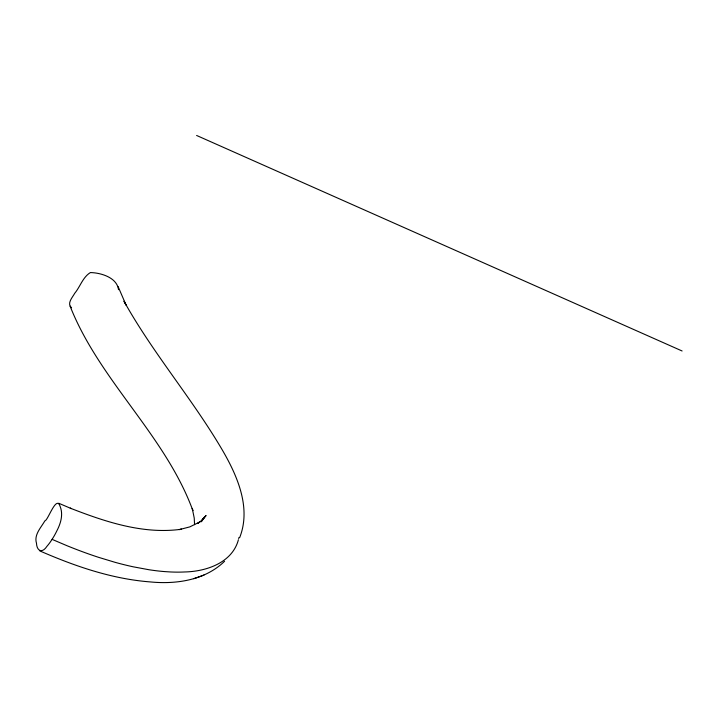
<?xml version="1.0" encoding="UTF-8"?>
<svg xmlns="http://www.w3.org/2000/svg" width="718" height="718" viewBox="0 0 718 718"><rect width="100%" height="100%" fill="white"/><g stroke="black" fill="none" stroke-linecap="round" stroke-linejoin="round"><path stroke-width="1.08" d="M194.578 524.687L194.228 518.064L192.271 508.443L192.882 510.615C165.293 435.225 99.506 380.719 70.095 306.155M238.699 538.644L238.968 537.504M238.403 539.774C232.273 562.867 206.039 571.537 184.598 571.968A250.582 94.543 32.7 0 1 170.301 571.95L164.781 571.6A251.847 95.018 32.7 0 1 148.832 569.715L133.342 566.834A250.519 94.516 32.7 0 1 114.844 562.257L98.671 557.365A253.939 95.808 32.7 0 1 66.747 545.608L52.091 539.362L50.359 541.937A30.542 10.707 -66.1 0 1 46.957 546.281C42.218 553.641 36.833 551.065 36.483 543.257C33.836 534.73 40.998 527.676 44.848 520.873C47.998 520.667 56.291 494.451 60.133 506.432C63.417 514.618 60.716 523.458 56.821 530.916A30.542 10.707 -66.1 0 1 53.778 536.615L52.091 539.362M239.668 537.602C251.435 507.85 237.353 475.819 222.32 450.006C192.227 398.669 152.952 353.256 123.99 301.228L126.09 305.096L118.075 286.527M201.92 520.981L204.836 516.529L201.049 521.69M201.049 521.771L206.075 515.524L200.878 521.062L197.692 523.449L199.775 521.959L189.812 526.886L179.365 529.597L181.519 529.22C143.349 534.587 105.384 521.842 70.256 508.165L71.261 508.586L58.723 503.246M224.599 561.252C205.151 580.216 176.314 584.488 150.286 581.921C111.82 578.968 74.878 566.215 39.75 550.877M199.146 576.787L203.993 575.073M193.77 578.699L198.554 577.012M196.606 135.46L682.1 350.985M71.558 307.78C66.514 303.517 72.509 297.396 74.726 293.285C80.183 286.76 82.812 277.121 90.378 272.571C100.825 272.75 116.998 277.48 118.515 289.677"/></g></svg>
